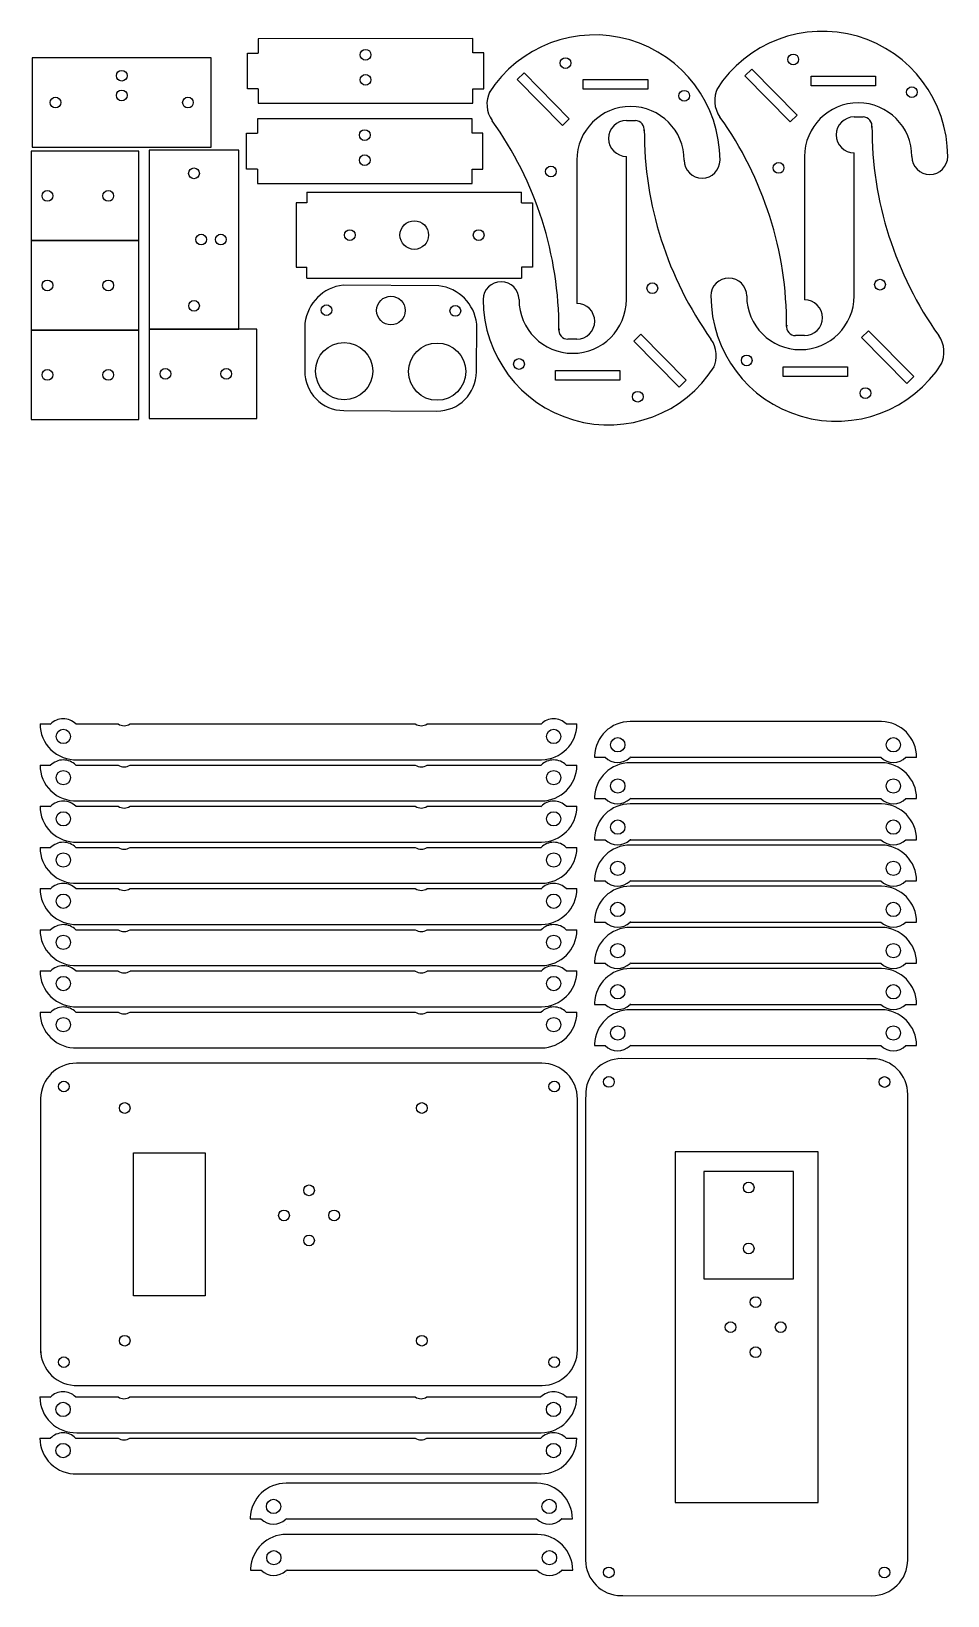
# Model space of a CAD drawing. Header units: millimetres. Extents: x -179 to 77, y -243 to 194.
import ezdxf

# ---------------------------------------------------------------- set-up
doc = ezdxf.new("R2010")
doc.units = ezdxf.units.MM

# ---------------------------------------------------------------- blocks, each defined once
blk = doc.blocks.new('*U17')
blk.add_circle((0, 0), 1.5)
blk = doc.blocks.new('*U19')
at = {"color": 0, "linetype": 'ByBlock', "lineweight": -2, "transparency": 16777216}
for p, rotation in [((75, 54.5), 180), ((68, 47.5), 270), ((82, 47.5), 90)]:
    blk.add_blockref('*U17', p, dxfattribs=dict(at, rotation=rotation))
blk.add_blockref('*U17', (75, 40.5), dxfattribs=at)
blk = doc.blocks.new('*U20')
blk.add_circle((0, 0), 1.5)
blk = doc.blocks.new('*U21')
at = {"color": 0, "linetype": 'ByBlock', "lineweight": -2, "transparency": 16777216}
for p, rotation in [((75, 54.5), 180), ((68, 47.5), 270), ((82, 47.5), 90)]:
    blk.add_blockref('*U20', p, dxfattribs=dict(at, rotation=rotation))
blk.add_blockref('*U20', (75, 40.5), dxfattribs=at)

msp = doc.modelspace()

# ---------------------------------------------------------------- linework, layer by layer
for p, q in [((-119.1, 178.03), (-119.1, 188.03)), ((-119.1, 188.03), (-116.1, 188.03)), ((-116.1, 178.03), (-119.1, 178.03)), ((-13.23, 169.16), (-10.73, 169.16)), ((50.38, 170.17), (52.88, 170.17)), ((-119.33, 155.6), (-119.33, 165.6)), ((-119.33, 165.6), (-116.33, 165.6)), ((-27.08, 158.09), (-27.08, 118.09)), ((-13.23, 119.16), (-13.23, 159.16)), ((36.53, 159.1), (36.53, 119.1)), ((50.38, 120.17), (50.38, 160.17)), ((-116.33, 155.6), (-119.33, 155.6)), ((-102.5, 149.18), (-102.5, 146.18)), ((-102.5, 149.18), (-42.5, 149.18)), ((-42.5, 146.18), (-42.5, 149.18)), ((-102.5, 146.18), (-105.5, 146.18)), ((-105.5, 146.18), (-105.5, 128.18)), ((-42.5, 146.18), (-39.5, 146.18)), ((-39.5, 146.18), (-39.5, 128.18)), ((-105.5, 128.18), (-102.5, 128.18)), ((-102.5, 125.18), (-102.5, 128.18)), ((-42.5, 128.18), (-42.5, 125.18)), ((-39.5, 128.18), (-42.5, 128.18)), ((-102.5, 125.18), (-42.5, 125.18)), ((-27.08, 108.09), (-29.58, 108.09)), ((36.53, 109.1), (34.03, 109.1)), ((-174.28, 0.62), (-174.09, 0.57)), ((-155.31, 0.62), (-155.2, 0.62)), ((-72.45, 0.62), (-72.2, 0.62)), ((-37.19, 0.62), (-37.06, 0.61)), ((-22.15, -8.31), (-22.15, -8.7)), ((-11.95, -8.7), (-12.23, -8.77)), ((57.39, -8.7), (57.85, -8.7)), ((64.86, -8.7), (64.85, -8.7)), ((-174.28, -10.88), (-174.09, -10.93)), ((-155.31, -10.88), (-155.2, -10.88)), ((-72.45, -10.88), (-72.2, -10.88)), ((-37.19, -10.88), (-37.06, -10.89)), ((-12.12, -10.2), (-12.15, -10.2)), ((-22.15, -19.81), (-22.15, -20.2)), ((-11.95, -20.2), (-12.23, -20.27)), ((-12.12, -21.7), (-12.15, -21.7)), ((57.39, -20.2), (57.85, -20.2)), ((64.86, -20.2), (64.85, -20.2)), ((-174.28, -22.38), (-174.09, -22.43)), ((-155.31, -22.38), (-155.2, -22.38)), ((-72.45, -22.38), (-72.2, -22.38)), ((-37.19, -22.38), (-37.06, -22.39)), ((-174.28, -33.88), (-174.09, -33.93)), ((-155.31, -33.88), (-155.2, -33.88)), ((-72.45, -33.88), (-72.2, -33.88)), ((-37.19, -33.88), (-37.06, -33.89)), ((-22.15, -31.31), (-22.15, -31.7)), ((-11.95, -31.7), (-12.23, -31.77)), ((-12.12, -33.2), (-12.15, -33.2)), ((57.39, -31.7), (57.85, -31.7)), ((64.86, -31.7), (64.85, -31.7)), ((-22.15, -42.81), (-22.15, -43.2)), ((-11.95, -43.2), (-12.23, -43.27)), ((57.39, -43.2), (57.85, -43.2)), ((64.86, -43.2), (64.85, -43.2)), ((-174.28, -45.38), (-174.09, -45.43)), ((-155.31, -45.38), (-155.2, -45.38)), ((-72.45, -45.38), (-72.2, -45.38)), ((-37.19, -45.38), (-37.06, -45.39)), ((-12.12, -44.7), (-12.15, -44.7)), ((-22.15, -54.31), (-22.15, -54.7)), ((-11.95, -54.7), (-12.23, -54.77)), ((-12.12, -56.2), (-12.15, -56.2)), ((57.39, -54.7), (57.85, -54.7)), ((64.86, -54.7), (64.85, -54.7)), ((-174.28, -56.88), (-174.09, -56.93)), ((-155.31, -56.88), (-155.2, -56.88)), ((-72.45, -56.88), (-72.2, -56.88)), ((-37.19, -56.88), (-37.06, -56.89)), ((-174.28, -68.38), (-174.09, -68.43)), ((-155.31, -68.38), (-155.2, -68.38)), ((-72.45, -68.38), (-72.2, -68.38)), ((-37.19, -68.38), (-37.06, -68.39)), ((-22.15, -65.81), (-22.15, -66.2)), ((-11.95, -66.2), (-12.23, -66.27)), ((-12.12, -67.7), (-12.15, -67.7)), ((57.39, -66.2), (57.85, -66.2)), ((64.86, -66.2), (64.85, -66.2)), ((-22.15, -77.31), (-22.15, -77.7)), ((-11.95, -77.7), (-12.23, -77.77)), ((57.39, -77.7), (57.85, -77.7)), ((64.86, -77.7), (64.85, -77.7)), ((-174.28, -79.88), (-174.09, -79.93)), ((-155.31, -79.88), (-155.2, -79.88)), ((-72.45, -79.88), (-72.2, -79.88)), ((-37.19, -79.88), (-37.06, -79.89)), ((-12.12, -79.2), (-12.15, -79.2)), ((-22.15, -88.81), (-22.15, -89.2)), ((-11.95, -89.2), (-12.23, -89.27)), ((57.39, -89.2), (57.85, -89.2)), ((64.86, -89.2), (64.85, -89.2)), ((-174.33, -187.34), (-174.14, -187.39)), ((-155.36, -187.34), (-155.25, -187.35)), ((-72.5, -187.34), (-72.25, -187.35)), ((-37.24, -187.34), (-37.11, -187.35)), ((-174.33, -198.84), (-174.14, -198.89)), ((-155.36, -198.84), (-155.25, -198.85)), ((-72.5, -198.84), (-72.25, -198.85)), ((-37.24, -198.84), (-37.11, -198.85)), ((-108.29, -211.45), (-108.32, -211.45)), ((-118.31, -221.05), (-118.32, -221.45)), ((-108.11, -221.45), (-108.39, -221.52)), ((-38.78, -221.45), (-38.32, -221.45)), ((-31.31, -221.45), (-31.32, -221.45)), ((-108.29, -222.95), (-108.32, -222.95)), ((-108.2, -225.77), (-108.23, -225.77)), ((-118.22, -235.38), (-118.23, -235.77)), ((-108.02, -235.77), (-108.3, -235.84)), ((-38.69, -235.77), (-38.23, -235.77)), ((-31.22, -235.77), (-31.23, -235.77)), ((-108.2, -237.27), (-108.23, -237.27))]:
    msp.add_line(p, q)
for points in [[(-56.1, 188.05), (-56.1, 192.05), (-116.1, 192.03), (-116.1, 188.03)], [(-56.1, 178.05), (-53.1, 178.05), (-53.1, 188.05), (-56.1, 188.05)], [(-116.1, 178.03), (-116.1, 174.03), (-56.1, 174.05), (-56.1, 178.05)], [(-56.33, 165.62), (-56.33, 169.62), (-116.33, 169.6), (-116.33, 165.6)], [(-56.33, 155.62), (-53.33, 155.62), (-53.33, 165.62), (-56.33, 165.62)], [(-116.33, 155.6), (-116.33, 151.6), (-56.33, 151.62), (-56.33, 155.62)], [(-65.61, 123.02), (-92.35, 123.17)], [(-103.04, 112.6), (-103.11, 99.23)], [(-55.11, 98.97), (-55.04, 112.34)], [(-92.17, 88.17), (-66.17, 88.03)], [(-177.05, 0.62), (-174.28, 0.62)], [(-167.05, 0.62), (-155.31, 0.62)], [(-151.89, 0.62), (-72.45, 0.62)], [(-68.89, 0.62), (-37.19, 0.62)], [(-30.05, 0.62), (-27.05, 0.62)], [(-22.15, -8.7), (-19.15, -8.7)], [(-11.95, -8.7), (57.39, -8.7)], [(64.86, -8.7), (67.85, -8.7)], [(-177.05, -10.88), (-174.28, -10.88)], [(-167.05, -10.88), (-155.31, -10.88)], [(-151.89, -10.88), (-72.45, -10.88)], [(-68.89, -10.88), (-37.19, -10.88)], [(-30.05, -10.88), (-27.05, -10.88)], [(-22.15, -20.2), (-19.15, -20.2)], [(-11.95, -20.2), (57.39, -20.2)], [(64.86, -20.2), (67.85, -20.2)], [(-177.05, -22.38), (-174.28, -22.38)], [(-167.05, -22.38), (-155.31, -22.38)], [(-151.89, -22.38), (-72.45, -22.38)], [(-68.89, -22.38), (-37.19, -22.38)], [(-30.05, -22.38), (-27.05, -22.38)], [(-177.05, -33.88), (-174.28, -33.88)], [(-167.05, -33.88), (-155.31, -33.88)], [(-151.89, -33.88), (-72.45, -33.88)], [(-68.89, -33.88), (-37.19, -33.88)], [(-30.05, -33.88), (-27.05, -33.88)], [(-22.15, -31.7), (-19.15, -31.7)], [(-11.95, -31.7), (57.39, -31.7)], [(64.86, -31.7), (67.85, -31.7)], [(-22.15, -43.2), (-19.15, -43.2)], [(-11.95, -43.2), (57.39, -43.2)], [(64.86, -43.2), (67.85, -43.2)], [(-177.05, -45.38), (-174.28, -45.38)], [(-167.05, -45.38), (-155.31, -45.38)], [(-151.89, -45.38), (-72.45, -45.38)], [(-68.89, -45.38), (-37.19, -45.38)], [(-30.05, -45.38), (-27.05, -45.38)], [(-22.15, -54.7), (-19.15, -54.7)], [(-11.95, -54.7), (57.39, -54.7)], [(64.86, -54.7), (67.85, -54.7)], [(-177.05, -56.88), (-174.28, -56.88)], [(-167.05, -56.88), (-155.31, -56.88)], [(-151.89, -56.88), (-72.45, -56.88)], [(-68.89, -56.88), (-37.19, -56.88)], [(-30.05, -56.88), (-27.05, -56.88)], [(-177.05, -68.38), (-174.28, -68.38)], [(-167.05, -68.38), (-155.31, -68.38)], [(-151.89, -68.38), (-72.45, -68.38)], [(-68.89, -68.38), (-37.19, -68.38)], [(-30.05, -68.38), (-27.05, -68.38)], [(-22.15, -66.2), (-19.15, -66.2)], [(-11.95, -66.2), (57.39, -66.2)], [(64.86, -66.2), (67.85, -66.2)], [(-22.15, -77.7), (-19.15, -77.7)], [(-11.95, -77.7), (57.39, -77.7)], [(64.86, -77.7), (67.85, -77.7)], [(-177.05, -79.88), (-174.28, -79.88)], [(-167.05, -79.88), (-155.31, -79.88)], [(-151.89, -79.88), (-72.45, -79.88)], [(-68.89, -79.88), (-37.19, -79.88)], [(-30.05, -79.88), (-27.05, -79.88)], [(-22.15, -89.2), (-19.15, -89.2)], [(-11.95, -89.2), (57.39, -89.2)], [(64.86, -89.2), (67.85, -89.2)], [(-177.1, -187.34), (-174.33, -187.34)], [(-167.1, -187.34), (-155.36, -187.34)], [(-151.94, -187.34), (-72.5, -187.34)], [(-68.95, -187.34), (-37.24, -187.34)], [(-30.1, -187.34), (-27.1, -187.34)], [(-177.1, -198.84), (-174.33, -198.84)], [(-167.1, -198.84), (-155.36, -198.84)], [(-151.94, -198.84), (-72.5, -198.84)], [(-68.95, -198.84), (-37.24, -198.84)], [(-30.1, -198.84), (-27.1, -198.84)], [(-118.32, -221.45), (-115.32, -221.45)], [(-108.11, -221.45), (-38.78, -221.45)], [(-31.31, -221.45), (-28.32, -221.45)], [(-118.23, -235.77), (-115.23, -235.77)], [(-108.02, -235.77), (-38.69, -235.77)], [(-31.22, -235.77), (-28.23, -235.77)]]:
    msp.add_lwpolyline(points)
for points in [[(-179.22, 186.69), (-179.22, 161.69), (-129.22, 161.69), (-129.22, 186.69)], [(-31.11, 167.79), (-43.74, 180.62), (-41.82, 182.51), (-29.19, 169.69)], [(-7.28, 177.89), (-25.28, 177.89), (-25.28, 180.59), (-7.28, 180.59)], [(32.5, 168.8), (19.87, 181.63), (21.8, 183.52), (34.43, 170.7)], [(56.34, 178.9), (38.34, 178.9), (38.34, 181.6), (56.34, 181.6)], [(-179.49, 135.62), (-149.49, 135.62), (-149.49, 160.62), (-179.49, 160.62)], [(-121.55, 160.93), (-146.55, 160.91), (-146.52, 110.91), (-121.52, 110.93)], [(-179.49, 110.62), (-149.49, 110.62), (-149.49, 135.62), (-179.49, 135.62)], [(-179.49, 85.62), (-149.49, 85.62), (-149.49, 110.62), (-179.49, 110.62)], [(-146.52, 85.91), (-116.52, 85.91), (-116.52, 110.91), (-146.52, 110.91)], [(-9.2, 109.46), (3.43, 96.63), (1.5, 94.74), (-11.13, 107.56)], [(54.41, 110.47), (67.04, 97.64), (65.12, 95.75), (52.49, 108.57)], [(-33.03, 99.36), (-15.03, 99.36), (-15.03, 96.66), (-33.03, 96.66)], [(30.58, 100.37), (48.58, 100.37), (48.58, 97.67), (30.58, 97.67)], [(-150.89, -119.15), (-130.89, -119.15), (-130.89, -159.15), (-150.89, -159.15)], [(0.38, -118.87), (0.35, -216.87), (40.35, -216.87), (40.38, -118.87)], [(8.44, -124.38), (8.44, -154.38), (33.44, -154.38), (33.44, -124.38)]]:
    msp.add_lwpolyline(points, close=True)
for points in [[(-177.05, 0.62, 0.424545), (-166.69, -9.37), (-166, -9.38), (-36.97, -9.38)], [(-36.97, -9.38, 0.41001), (-27.05, 0.55), (-27.05, 0.62)], [(-12.15, 1.3, 0.402736), (-22.15, -8.31, 0.402736)], [(67.85, -8.71, 0.409718), (58.01, 1.3), (56.43, 1.3), (-12.12, 1.3)], [(-177.05, -10.88, 0.424545), (-166.69, -20.87), (-166, -20.88), (-36.97, -20.88)], [(-36.97, -20.88, 0.41001), (-27.05, -10.95), (-27.05, -10.88)], [(-12.15, -10.2, 0.402736), (-22.15, -19.81, 0.402736)], [(67.85, -20.21, 0.409718), (58.01, -10.2), (56.43, -10.2), (-12.12, -10.2)], [(-12.15, -21.7, 0.402736), (-22.15, -31.31, 0.402736)], [(67.85, -31.71, 0.409718), (58.01, -21.7), (56.43, -21.7), (-12.12, -21.7)], [(-177.05, -22.38, 0.424545), (-166.69, -32.37), (-166, -32.38), (-36.97, -32.38)], [(-36.97, -32.38, 0.41001), (-27.05, -22.45), (-27.05, -22.38)], [(-177.05, -33.88, 0.424545), (-166.69, -43.87), (-166, -43.88), (-36.97, -43.88)], [(-36.97, -43.88, 0.41001), (-27.05, -33.95), (-27.05, -33.88)], [(-12.15, -33.2, 0.402736), (-22.15, -42.81, 0.402736)], [(67.85, -43.21, 0.409718), (58.01, -33.2), (56.43, -33.2), (-12.12, -33.2)], [(-177.05, -45.38, 0.424545), (-166.69, -55.37), (-166, -55.38), (-36.97, -55.38)], [(-36.97, -55.38, 0.41001), (-27.05, -45.45), (-27.05, -45.38)], [(-12.15, -44.7, 0.402736), (-22.15, -54.31, 0.402736)], [(67.85, -54.71, 0.409718), (58.01, -44.7), (56.43, -44.7), (-12.12, -44.7)], [(-12.15, -56.2, 0.402736), (-22.15, -65.81, 0.402736)], [(67.85, -66.21, 0.409718), (58.01, -56.2), (56.43, -56.2), (-12.12, -56.2)], [(-177.05, -56.88, 0.424545), (-166.69, -66.87), (-166, -66.88), (-36.97, -66.88)], [(-36.97, -66.88, 0.41001), (-27.05, -56.95), (-27.05, -56.88)], [(-177.05, -68.38, 0.424545), (-166.69, -78.37), (-166, -78.38), (-36.97, -78.38)], [(-36.97, -78.38, 0.41001), (-27.05, -68.45), (-27.05, -68.38)], [(-12.15, -67.7, 0.402736), (-22.15, -77.31, 0.402736)], [(67.85, -77.71, 0.409718), (58.01, -67.7), (56.43, -67.7), (-12.12, -67.7)], [(-177.05, -79.88, 0.424545), (-166.69, -89.87), (-166, -89.88), (-36.97, -89.88)], [(-36.97, -89.88, 0.41001), (-27.05, -79.95), (-27.05, -79.88)], [(-12.15, -79.2, 0.402736), (-22.15, -88.81, 0.402736)], [(67.85, -89.21, 0.409718), (58.01, -79.2), (56.43, -79.2), (-12.12, -79.2)], [(-166.88, -94.15, 0.409718), (-176.88, -103.99), (-176.89, -105.56), (-176.89, -175.01)], [(-26.89, -104.15, 0.413648), (-36.87, -94.15), (-38.71, -94.15), (-166.89, -94.15)], [(-14.62, -92.86, 0.424545), (-24.61, -103.21), (-24.62, -103.9), (-24.65, -232.94)], [(65.38, -102.89, 0.409718), (55.54, -92.88), (53.96, -92.88), (-15.48, -92.86)], [(-36.81, -184.15, 0.41001), (-26.89, -174.21), (-26.89, -174.15, 0.000702), (-26.89, -174.12), (-26.89, -173.75), (-26.89, -104.15)], [(55.35, -242.88, 0.413648), (65.35, -232.9), (65.35, -231.05), (65.38, -102.87)], [(-176.89, -174.15, 0.424545), (-166.53, -184.14), (-165.84, -184.15), (-36.81, -184.15)], [(-177.1, -187.34, 0.424545), (-166.75, -197.34), (-166.05, -197.34), (-37.02, -197.34)], [(-37.02, -197.34, 0.41001), (-27.1, -187.41), (-27.1, -187.34)], [(-177.1, -198.84, 0.424545), (-166.75, -208.84), (-166.05, -208.84), (-37.02, -208.84)], [(-37.02, -208.84, 0.41001), (-27.1, -198.91), (-27.1, -198.84)], [(-108.32, -211.45, 0.402736), (-118.31, -221.05, 0.402736)], [(-28.32, -221.45, 0.409718), (-38.16, -211.45), (-39.74, -211.45), (-108.29, -211.45)], [(-108.23, -225.77, 0.402736), (-118.22, -235.38, 0.402736)], [(-28.23, -235.78, 0.409718), (-38.07, -225.77), (-39.65, -225.77), (-108.2, -225.77)], [(-24.65, -232.94, 0.41001), (-14.72, -242.86), (-14.65, -242.86, 0.000702), (-14.63, -242.86), (-14.25, -242.86), (55.35, -242.88)]]:
    msp.add_lwpolyline(points, format="xyb")
for centre, radius in [((-86.1, 187.54), 1.5), ((-30.24, 185.22), 1.5), ((33.37, 186.23), 1.5), ((-154.22, 181.69), 1.5), ((-86.1, 180.54), 1.5), ((-172.72, 174.19), 1.5), ((-154.22, 176.19), 1.5), ((-135.72, 174.19), 1.5), ((2.92, 176.09), 1.5), ((66.53, 177.1), 1.5), ((-86.33, 165.11), 1.5), ((-86.33, 158.11), 1.5), ((29.29, 155.94), 1.5), ((-134.04, 154.42), 1.5), ((-34.32, 154.93), 1.5), ((-174.99, 148.12), 1.5), ((-157.99, 148.12), 1.5), ((-72.5, 137.18), 4), ((-132.03, 135.92), 1.5), ((-126.53, 135.92), 1.5), ((-90.5, 137.18), 1.5), ((-54.5, 137.18), 1.5), ((-174.99, 123.12), 1.5), ((-157.99, 123.12), 1.5), ((-5.99, 122.33), 1.5), ((57.62, 123.33), 1.5), ((-134.02, 117.42), 1.5), ((-79.02, 116.1), 4), ((-97.02, 116.2), 1.5), ((-61.02, 116), 1.5), ((-92.11, 99.17), 8), ((-66.11, 99.03), 8), ((-43.23, 101.16), 1.5), ((20.38, 102.17), 1.5), ((-174.99, 98.12), 1.5), ((-157.99, 98.12), 1.5), ((-142.02, 98.41), 1.5), ((-125.02, 98.41), 1.5), ((-10.07, 92.03), 1.5), ((53.54, 93.04), 1.5), ((-170.55, -2.88), 2), ((-33.55, -2.88), 2), ((-15.65, -5.2), 2), ((61.35, -5.2), 2), ((-170.55, -14.38), 2), ((-33.55, -14.38), 2), ((-15.65, -16.7), 2), ((61.35, -16.7), 2), ((-170.55, -25.88), 2), ((-33.55, -25.88), 2), ((-15.65, -28.2), 2), ((61.35, -28.2), 2), ((-170.55, -37.38), 2), ((-33.55, -37.38), 2), ((-15.65, -39.7), 2), ((61.35, -39.7), 2), ((-170.55, -48.88), 2), ((-33.55, -48.88), 2), ((-15.65, -51.2), 2), ((61.35, -51.2), 2), ((-170.55, -60.38), 2), ((-33.55, -60.38), 2), ((-15.65, -62.7), 2), ((61.35, -62.7), 2), ((-170.55, -71.88), 2), ((-33.55, -71.88), 2), ((-15.65, -74.2), 2), ((61.35, -74.2), 2), ((-170.55, -83.38), 2), ((-33.55, -83.38), 2), ((-15.65, -85.7), 2), ((61.35, -85.7), 2), ((-170.39, -100.65), 1.5), ((-33.39, -100.65), 1.5), ((-18.12, -99.36), 1.5), ((58.88, -99.38), 1.5), ((-153.39, -106.65), 1.5), ((-70.39, -106.65), 1.5), ((20.94, -128.88), 1.5), ((20.94, -145.88), 1.5), ((-153.39, -171.65), 1.5), ((-70.39, -171.65), 1.5), ((-170.39, -177.65), 1.5), ((-33.39, -177.65), 1.5), ((-170.6, -190.84), 2), ((-33.6, -190.84), 2), ((-170.6, -202.34), 2), ((-33.6, -202.34), 2), ((-111.82, -217.95), 2), ((-34.82, -217.95), 2), ((-111.73, -232.27), 2), ((-34.73, -232.27), 2), ((-18.15, -236.36), 1.5), ((58.85, -236.38), 1.5)]:
    msp.add_circle(centre, radius)
for centre, radius, start, end in [((-22.08, 158.09), 35, 0, 147.5526), ((41.53, 159.1), 35, 0, 147.5526), ((-44.27, 173.74), 7.92, 153.2815, 215.5421), ((19.35, 174.74), 7.92, 153.2815, 215.5421), ((-12.08, 158.09), 15, 0, 180), ((51.53, 159.1), 15, 0, 180), ((-132.08, 111), 100, 359.801, 35.5421), ((-13.23, 164.16), 5, 90, 270), ((-10.73, 166.66), 2.5, 350.6475, 90), ((91.77, 166.25), 100, 179.801, 215.5421), ((-68.46, 112.01), 100, 359.801, 35.5421), ((50.38, 165.17), 5, 90, 270), ((52.88, 167.67), 2.5, 350.6475, 90), ((155.38, 167.26), 100, 179.801, 215.5421), ((7.92, 158.09), 5, 180, 0), ((71.53, 159.1), 5, 180, 0), ((-91, 111.12), 12.13, 96.3976, 172.9708), ((-67.1, 110.98), 12.13, 6.3976, 82.9708), ((-48.23, 119.16), 5, 0, 180), ((15.38, 120.17), 5, 0, 180), ((-18.23, 119.16), 35, 180, 327.5526), ((-28.23, 119.16), 15, 180, 0), ((-27.08, 113.09), 5, 270, 90), ((45.38, 120.17), 35, 180, 327.5526), ((35.38, 120.17), 15, 180, 0), ((36.53, 114.1), 5, 270, 90), ((-29.58, 110.59), 2.5, 170.6475, 270), ((34.03, 111.6), 2.5, 170.6475, 270), ((3.95, 103.52), 7.92, 333.2815, 35.5421), ((67.57, 104.53), 7.92, 333.2815, 35.5421), ((-92.11, 99.17), 11, 179.6842, 269.6842), ((-66.11, 99.03), 11, 269.6842, 359.6842), ((-170.55, -2.88), 4.95, 45, 135.7963), ((-153.55, 3.12), 3, 236.6069, 303.427), ((-70.55, 3.12), 3, 236.6069, 303.427), ((-33.55, -2.88), 4.95, 45, 135.1733), ((-15.65, -5.2), 4.95, 225, 313.8235), ((61.35, -5.2), 4.95, 225, 315), ((-170.55, -14.38), 4.95, 45, 135.7963), ((-153.55, -8.38), 3, 236.6069, 303.427), ((-70.55, -8.38), 3, 236.6069, 303.427), ((-33.55, -14.38), 4.95, 45, 135.1733), ((-170.55, -25.88), 4.95, 45, 135.7963), ((-33.55, -25.88), 4.95, 45, 135.1733), ((-15.65, -16.7), 4.95, 225, 313.8235), ((61.35, -16.7), 4.95, 225, 315), ((-153.55, -19.88), 3, 236.6069, 303.427), ((-70.55, -19.88), 3, 236.6069, 303.427), ((-170.55, -37.38), 4.95, 45, 135.7963), ((-153.55, -31.38), 3, 236.6069, 303.427), ((-70.55, -31.38), 3, 236.6069, 303.427), ((-33.55, -37.38), 4.95, 45, 135.1733), ((-15.65, -28.2), 4.95, 225, 313.8235), ((61.35, -28.2), 4.95, 225, 315), ((-15.65, -39.7), 4.95, 225, 313.8235), ((61.35, -39.7), 4.95, 225, 315), ((-170.55, -48.88), 4.95, 45, 135.7963), ((-153.55, -42.88), 3, 236.6069, 303.427), ((-70.55, -42.88), 3, 236.6069, 303.427), ((-33.55, -48.88), 4.95, 45, 135.1733), ((-170.55, -60.38), 4.95, 45, 135.7963), ((-33.55, -60.38), 4.95, 45, 135.1733), ((-15.65, -51.2), 4.95, 225, 313.8235), ((61.35, -51.2), 4.95, 225, 315), ((-153.55, -54.38), 3, 236.6069, 303.427), ((-70.55, -54.38), 3, 236.6069, 303.427), ((-170.55, -71.88), 4.95, 45, 135.7963), ((-153.55, -65.88), 3, 236.6069, 303.427), ((-70.55, -65.88), 3, 236.6069, 303.427), ((-33.55, -71.88), 4.95, 45, 135.1733), ((-15.65, -62.7), 4.95, 225, 313.8235), ((61.35, -62.7), 4.95, 225, 315), ((-170.55, -83.38), 4.95, 45, 135.7963), ((-33.55, -83.38), 4.95, 45, 135.1733), ((-15.65, -74.2), 4.95, 225, 313.8235), ((61.35, -74.2), 4.95, 225, 315), ((-153.55, -77.38), 3, 236.6069, 303.427), ((-70.55, -77.38), 3, 236.6069, 303.427), ((-15.65, -85.7), 4.95, 225, 313.8235), ((61.35, -85.7), 4.95, 225, 315), ((-170.6, -190.84), 4.95, 45, 135.7963), ((-153.6, -184.84), 3, 236.6069, 303.427), ((-70.6, -184.84), 3, 236.6069, 303.427), ((-33.6, -190.84), 4.95, 45, 135.1733), ((-170.6, -202.34), 4.95, 45, 135.7963), ((-153.6, -196.34), 3, 236.6069, 303.427), ((-70.6, -196.34), 3, 236.6069, 303.427), ((-33.6, -202.34), 4.95, 45, 135.1733), ((-111.82, -217.95), 4.95, 225, 313.8235), ((-34.82, -217.95), 4.95, 225, 315), ((-111.73, -232.27), 4.95, 225, 313.8235), ((-34.73, -232.27), 4.95, 225, 315)]:
    msp.add_arc(centre, radius, start, end)

# ---------------------------------------------------------------- block references
msp.add_blockref('*U19', (-176.89, -184.15))
at = {"rotation": 269.9867574780382}
msp.add_blockref('*U21', (-24.62, -92.86), dxfattribs=at)

doc.saveas('drawing.dxf')
